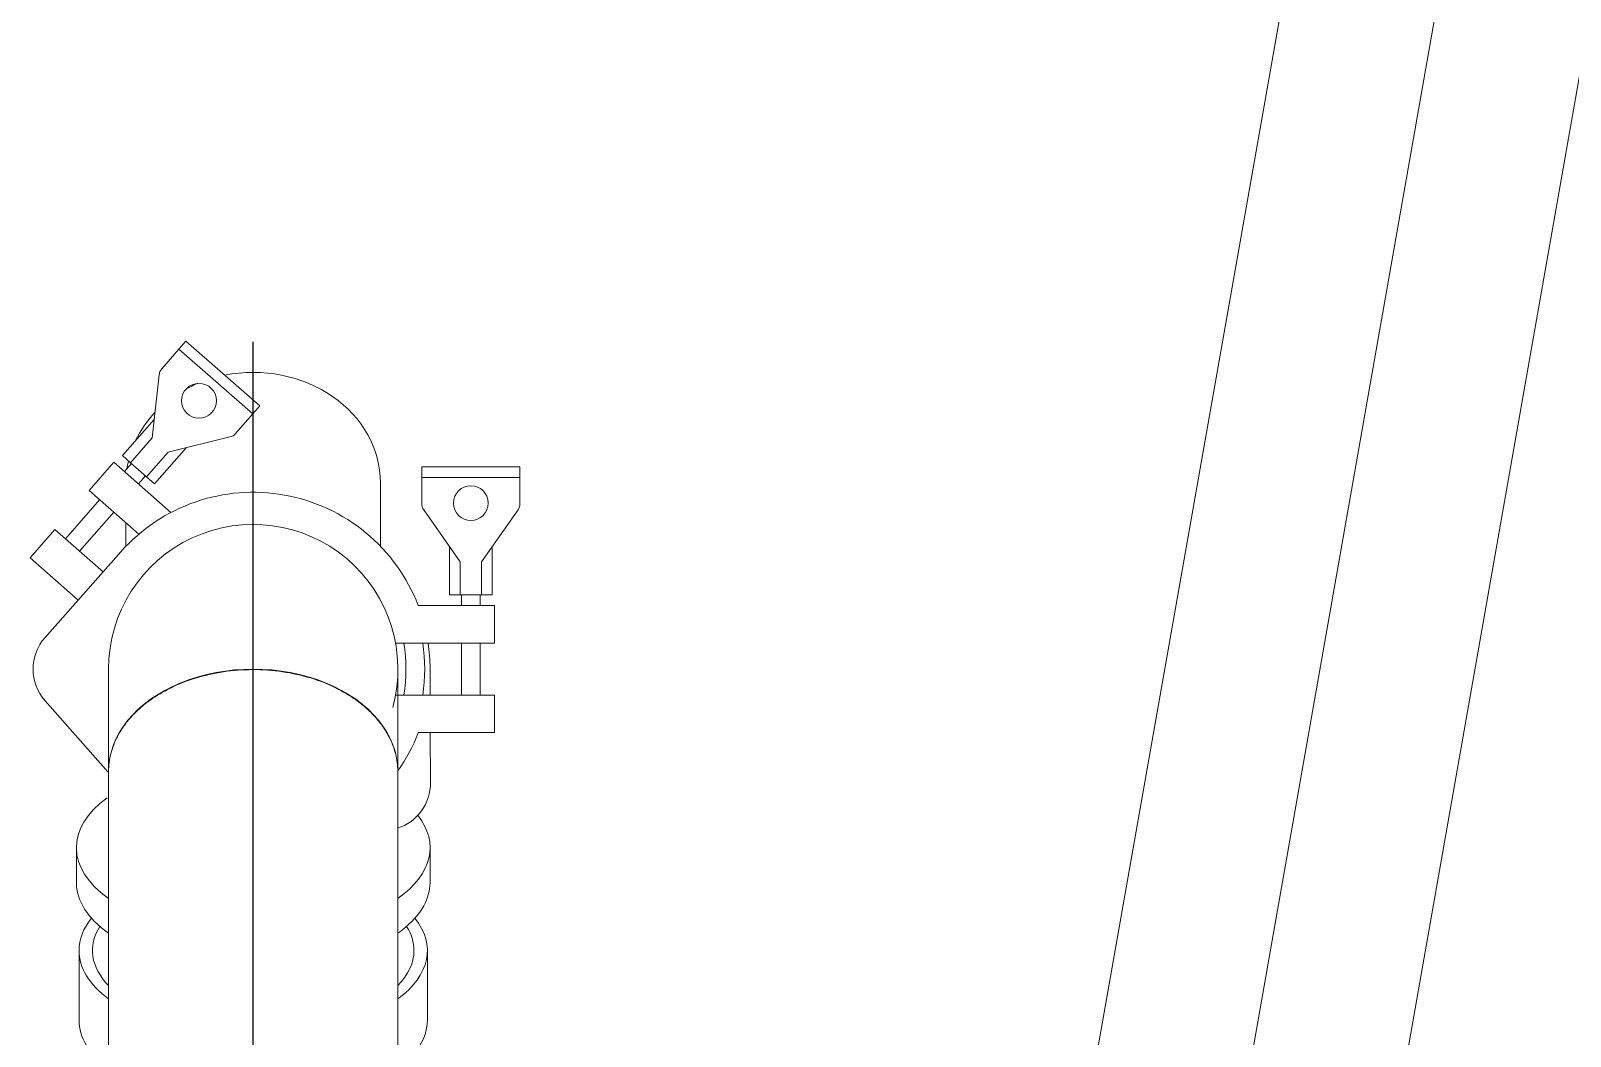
# Model space of a CAD drawing. Extents: x -681219 to -550379, y -242630 to -158199.
# Drawn here: x -589781 to -589207, y -221311 to -220936 of the extents above; entities that cross this region are included whole.
import ezdxf
from ezdxf.lldxf.tags import DXFTag

# ---------------------------------------------------------------- set-up
doc = ezdxf.new("R2010")
doc.units = 0
doc.header["$LTSCALE"] = 1000
doc.layers.get('0').update_dxf_attribs({"linetype": 'CONTINUOUS'})
doc.layers.add('center', color=253, linetype='CENTER2')
doc.layers.add('famsun', color=7, linetype='CONTINUOUS', lineweight=0)
tags = doc.linetypes.add('CENTER2', pattern=[28.575, 19.05, -3.175, 3.175, -3.175]).pattern_tags.tags
tags[10:11] = [DXFTag(74, 4), DXFTag(75, 0), DXFTag(340, '0'), DXFTag(46, 0.0), DXFTag(50, 0.0), DXFTag(44, 0.0), DXFTag(45, 0.0)]
tags[8:9] = [DXFTag(74, 4), DXFTag(75, 0), DXFTag(340, '0'), DXFTag(46, 0.0), DXFTag(50, 0.0), DXFTag(44, 0.0), DXFTag(45, 0.0)]
tags[6:7] = [DXFTag(74, 4), DXFTag(75, 0), DXFTag(340, '0'), DXFTag(46, 0.0), DXFTag(50, 0.0), DXFTag(44, 0.0), DXFTag(45, 0.0)]
tags[4:5] = [DXFTag(74, 4), DXFTag(75, 0), DXFTag(340, '0'), DXFTag(46, 0.0), DXFTag(50, 0.0), DXFTag(44, 0.0), DXFTag(45, 0.0)]

# ---------------------------------------------------------------- blocks, each defined once
blk = doc.blocks.new('CYPZ04001A0001XY_A_CYPZ1000_V_1')
at = {"color": 0, "linetype": 'ByBlock', "lineweight": -2}
for p, q in [((575.5, -634.02), (575.5, -1054.67)), ((683.5, -1054.67), (683.5, -634.02)), ((564.5, -961.92), (564.5, -987.9)), ((694.5, -987.9), (694.5, -961.92)), ((563.5, -1013.28), (563.5, -1026.27)), ((695.5, -1026.27), (695.5, -1013.28)), ((563.4, -1069.16), (563.31, -1050.52)), ((575.5, -1054.48), (575.5, -1092.85)), ((683.5, -1092.85), (683.5, -1054.48)), ((707.18, -1081.04), (683.72, -1054.54)), ((567.9, -1069.16), (539.5, -1069.16)), ((539.5, -1069.16), (539.5, -1083.16)), ((539.5, -1083.16), (576.38, -1083.16)), ((544.77, -1083.16), (544.77, -1102.55)), ((551.77, -1102.55), (551.77, -1083.16)), ((563.5, -1093.14), (563.46, -1083.16)), ((576.38, -1102.55), (539.5, -1102.55)), ((539.5, -1102.55), (539.5, -1116.55)), ((678.93, -1136.59), (707.18, -1104.67)), ((539.5, -1116.55), (567.9, -1116.55)), ((544.77, -1116.55), (544.77, -1120.55)), ((551.77, -1120.55), (551.77, -1116.55)), ((694.82, -1118.63), (712.79, -1134.38)), ((540.27, -1120.55), (544.27, -1120.55)), ((540.27, -1138.55), (540.27, -1120.55)), ((544.27, -1120.55), (552.27, -1120.55)), ((544.27, -1120.55), (544.27, -1132.84)), ((552.27, -1120.55), (556.27, -1120.55)), ((552.27, -1132.84), (552.27, -1120.55)), ((556.27, -1120.55), (556.27, -1138.55)), ((703.56, -1144.91), (685.55, -1129.11)), ((530.67, -1152.26), (544.27, -1132.84)), ((552.27, -1132.84), (565.88, -1152.26)), ((694.33, -1136.81), (681.54, -1151.39)), ((712.79, -1134.38), (703.56, -1144.91)), ((582, -1138.68), (582, -1162.41)), ((672.19, -1143.19), (690.77, -1159.49)), ((677, -1147.41), (677, -1138.68)), ((686.8, -1156.01), (699.59, -1141.43)), ((529.95, -1164.29), (529.95, -1154.56)), ((566.6, -1154.56), (566.6, -1164.29)), ((681.54, -1170.01), (660.19, -1151.29)), ((690.77, -1159.49), (681.54, -1170.01)), ((529.95, -1168.29), (529.95, -1164.29)), ((529.95, -1164.29), (566.6, -1164.29)), ((566.6, -1164.29), (566.6, -1168.29)), ((654.42, -1175.49), (666.29, -1161.96)), ((669.3, -1164.6), (661.19, -1173.83)), ((666.29, -1161.96), (669.3, -1164.6)), ((675.31, -1169.87), (669.3, -1164.6)), ((672.31, -1161.92), (669.67, -1164.93)), ((566.6, -1168.29), (529.95, -1168.29)), ((667.21, -1179.11), (675.31, -1169.87)), ((674.94, -1169.54), (677.57, -1166.54)), ((675.31, -1169.87), (678.32, -1172.51)), ((661.19, -1173.83), (638.16, -1179.47)), ((678.32, -1172.51), (666.45, -1186.04)), ((636.1, -1180.72), (629.68, -1188.04)), ((664.63, -1202.68), (667.21, -1179.11)), ((627.05, -1191.05), (629.68, -1188.04)), ((629.68, -1188.04), (657.24, -1212.21)), ((654.6, -1215.21), (627.05, -1191.05)), ((657.24, -1212.21), (663.66, -1204.88)), ((657.24, -1212.21), (654.6, -1215.21))]:
    blk.add_line(p, q, dxfattribs=at)
for centre in [(548.27, -1154.79), (649.73, -1192.98)]:
    blk.add_circle(centre, 6.5, dxfattribs=at)
for centre, radius, start, end in [((581.14, -1050.44), 17.83, 107.88595, 180.25228), ((629.5, -1092.85), 66, 144.90165, 158.95847), ((629.5, -1092.85), 54, 164.64149, 0), ((629.5, -1092.85), 64, 171.28529, 188.71471), ((629.5, -1092.85), 57, 170.2051, 189.7949), ((693.83, -1092.85), 17.83, 318.49538, 41.50462), ((629.5, -1092.85), 54, 0, 1.69512), ((629.5, -1092.85), 66, 180.25228, 188.44867), ((629.5, -1092.85), 66, 201.04153, 318.49538), ((533.95, -1154.56), 4, 145, 180), ((562.6, -1154.56), 4, 0, 35), ((639.11, -1183.36), 4, 103.74766, 138.74766), ((660.65, -1202.25), 4, 318.74766, 353.74766)]:
    blk.add_arc(centre, radius, start, end, dxfattribs=at)
for centre, major_axis, ratio, start_param, end_param in [((629.5, -961.92), (65, 0), 0.5, 2.548472, 3.141593), ((629.5, -961.92), (65, 0), 0.5, 0, 0.590308), ((629.5, -987.9), (65, 0), 0.5, 2.551285, 3.521396), ((629.5, -987.9), (65, 0), 0.5, 0, 0.590308), ((629.5, -987.9), (-60, 0), 0.5, 5.832158, 6.283185), ((629.5, -987.9), (-60, 0), 0.5, 2.837888, 3.592619), ((629.5, -987.9), (-60, 0), 0.5, 0, 0.303705), ((629.5, -987.9), (65, 0), 0.5, 5.903382, 6.283185), ((629.5, -1013.28), (66, 0), 0.5, 2.529038, 3.141593), ((629.5, -1013.28), (-66, 0), 0.5, 3.141593, 3.754147), ((629.5, -1026.27), (66, 0), 0.5, 2.529038, 3.515458), ((629.5, -1026.27), (-66, 0), 0.5, 2.54344, 3.754147), ((629.5, -1054.67), (-54, 0), 0.707107, 0, 3.141593), ((629.5, -1162.41), (47.5, 0), 0.866025, 3.141593, 4.937614), ((629.5, -1162.41), (47.5, 0), 0.866025, 6.084332, 6.155949), ((629.5, -1162.41), (47.5, 0), 0.866025, 5.59454, 5.891226), ((629.5, -1162.41), (47.5, 0), 0.866025, 5.161339, 5.26688)]:
    blk.add_ellipse(centre, major_axis=major_axis, ratio=ratio, start_param=start_param, end_param=end_param, dxfattribs=at)
blk.add_rational_spline([(575.5, -1054.53), (575.62, -1130.85), (683.5, -1130.73), (683.5, -1054.48)], [0.998929286326, 0.333333524609, 0.333690429167, 1], degree=3, dxfattribs=at)
at = {"layer": 'center', "ltscale": 17.201947}
blk.add_line((629.5, -161.11), (629.5, -1214.93), dxfattribs=at)
blk = doc.blocks.new('*U121')
at = {"color": 0, "linetype": 'ByBlock', "lineweight": -2}
for p, q in [((-384.38, 57), (-1764.27, 57)), ((-1764.27, -57), (-384.09, -57))]:
    blk.add_line(p, q, dxfattribs=at)
at = {"layer": 'center', "lineweight": -2, "ltscale": 11.313327}
blk.add_line((457.75, 0), (-2019, 0), dxfattribs=at)

msp = doc.modelspace()

# ---------------------------------------------------------------- block references
at = {"layer": 'famsun'}
for name, p, rotation in [('*U121', (-589130.8238, -220213.6358), 80.00000000007024), ('CYPZ04001A0001XY_A_CYPZ1000_V_1', (-589068.721, -222266.6983), 180)]:
    msp.add_blockref(name, p, dxfattribs=dict(at, rotation=rotation))

doc.saveas('drawing.dxf')
